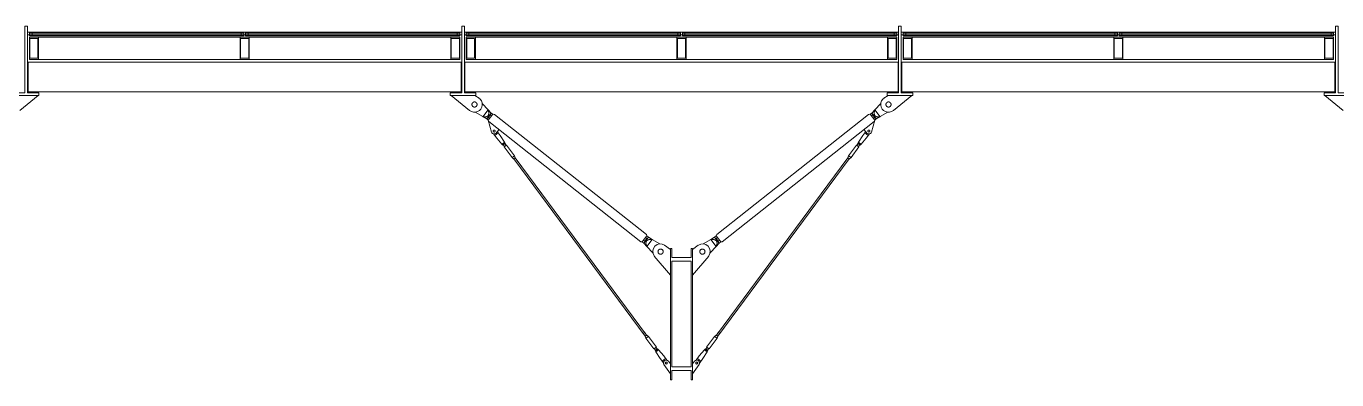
# Model space of a CAD drawing. Header units: inches. Extents: x -3410 to 5259, y -1080 to 3208.
# Drawn here: x -777.8 to -417.8, y 3106.7 to 3203.7 of the extents above; entities that cross this region are included whole.
import ezdxf

# ---------------------------------------------------------------- set-up
doc = ezdxf.new("R2010")
doc.units = ezdxf.units.IN
doc.header["$LTSCALE"] = 48
doc.header["$MEASUREMENT"] = 0
doc.layers.add('Venue-Walls and Doors', color=7, linetype='Continuous', lineweight=5)

msp = doc.modelspace()

# ---------------------------------------------------------------- linework, layer by layer
at = {"layer": 'Venue-Walls and Doors', "linetype": 'Continuous'}
for p, q in [((-658.21, 3202.1), (-777.46, 3202.1)), ((-777.46, 3201.35), (-658.21, 3201.35)), ((-718.08, 3201.85), (-776.96, 3201.85)), ((-658.7, 3200.72), (-776.96, 3200.72)), ((-776.24, 3201.85), (-776.24, 3201.35)), ((-774.46, 3194.6), (-774.46, 3200.72)), ((-719.08, 3194.6), (-719.08, 3200.72)), ((-718.8, 3201.85), (-718.8, 3201.35)), ((-658.7, 3201.85), (-717.58, 3201.85)), ((-716.87, 3201.85), (-716.87, 3201.35)), ((-716.58, 3200.72), (-716.58, 3194.6)), ((-661.2, 3194.6), (-661.2, 3200.72)), ((-659.42, 3201.35), (-659.42, 3201.85)), ((-658.7, 3200.72), (-658.7, 3194.6)), ((-538.21, 3202.1), (-657.46, 3202.1)), ((-657.46, 3201.35), (-538.21, 3201.35)), ((-598.08, 3201.85), (-656.96, 3201.85)), ((-538.7, 3200.72), (-656.96, 3200.72)), ((-656.24, 3201.85), (-656.24, 3201.35)), ((-654.46, 3194.6), (-654.46, 3200.72)), ((-599.08, 3194.6), (-599.08, 3200.72)), ((-598.8, 3201.85), (-598.8, 3201.35)), ((-538.7, 3201.85), (-597.58, 3201.85)), ((-596.87, 3201.85), (-596.87, 3201.35)), ((-596.58, 3200.72), (-596.58, 3194.6)), ((-541.2, 3194.6), (-541.2, 3200.72)), ((-539.42, 3201.35), (-539.42, 3201.85)), ((-538.7, 3200.72), (-538.7, 3194.6)), ((-418.21, 3202.1), (-537.46, 3202.1)), ((-537.46, 3201.35), (-418.21, 3201.35)), ((-478.08, 3201.85), (-536.96, 3201.85)), ((-418.7, 3200.72), (-536.96, 3200.72)), ((-536.24, 3201.85), (-536.24, 3201.35)), ((-534.46, 3194.6), (-534.46, 3200.72)), ((-479.08, 3194.6), (-479.08, 3200.72)), ((-478.8, 3201.85), (-478.8, 3201.35)), ((-418.7, 3201.85), (-477.58, 3201.85)), ((-476.87, 3201.85), (-476.87, 3201.35)), ((-476.58, 3200.72), (-476.58, 3194.6)), ((-421.2, 3194.6), (-421.2, 3200.72)), ((-419.42, 3201.35), (-419.42, 3201.85)), ((-418.7, 3200.72), (-418.7, 3194.6)), ((-774.58, 3184.75), (-779.62, 3180.62)), ((-661.08, 3184.75), (-656.04, 3180.62)), ((-654.58, 3184.75), (-653.45, 3184)), ((-652.59, 3182.59), (-650.93, 3180.83)), ((-543.07, 3182.59), (-544.73, 3180.83)), ((-541.08, 3184.75), (-542.21, 3184)), ((-534.58, 3184.75), (-539.62, 3180.62)), ((-421.08, 3184.75), (-416.04, 3180.62)), ((-654.52, 3180.15), (-652.42, 3178.94)), ((-650.93, 3180.83), (-652.43, 3178.93)), ((-652.42, 3178.94), (-651.34, 3178.32)), ((-650.07, 3179.92), (-651.34, 3178.32)), ((-650.93, 3180.83), (-650.07, 3179.92)), ((-650.34, 3179.43), (-650.93, 3178.69)), ((-650.91, 3177.97), (-649.64, 3179.58)), ((-650.57, 3178.41), (-649.98, 3179.15)), ((-649.98, 3179.15), (-650.34, 3179.43)), ((-649.64, 3179.58), (-650.07, 3179.92)), ((-649.64, 3179.58), (-649.24, 3179.55)), ((-649.24, 3179.55), (-607.49, 3146.59)), ((-546.43, 3179.55), (-588.17, 3146.59)), ((-546.02, 3179.58), (-546.43, 3179.55)), ((-546.02, 3179.58), (-545.59, 3179.92)), ((-544.75, 3177.97), (-546.02, 3179.58)), ((-545.68, 3179.15), (-545.32, 3179.43)), ((-545.09, 3178.41), (-545.68, 3179.15)), ((-544.73, 3180.83), (-545.59, 3179.92)), ((-545.59, 3179.92), (-544.32, 3178.32)), ((-545.32, 3179.43), (-544.74, 3178.69)), ((-544.73, 3180.83), (-543.23, 3178.93)), ((-543.24, 3178.94), (-544.32, 3178.32)), ((-541.14, 3180.15), (-543.24, 3178.94)), ((-651.34, 3178.32), (-650.91, 3177.97)), ((-650.93, 3178.69), (-650.57, 3178.41)), ((-650.91, 3177.98), (-650.79, 3177.59)), ((-650.91, 3177.97), (-650.04, 3174.72)), ((-650.79, 3177.59), (-609.03, 3144.62)), ((-648.81, 3174.35), (-648.03, 3175.31)), ((-544.87, 3177.59), (-586.63, 3144.62)), ((-546.85, 3174.35), (-547.63, 3175.31)), ((-544.75, 3177.97), (-545.62, 3174.72)), ((-544.74, 3178.69), (-545.09, 3178.41)), ((-544.75, 3177.98), (-544.87, 3177.59)), ((-544.32, 3178.32), (-544.75, 3177.97)), ((-648.59, 3173.05), (-649.45, 3174.21)), ((-649.13, 3173.77), (-648.17, 3174.48)), ((-647.14, 3171.4), (-648.59, 3173.05)), ((-647.63, 3173.76), (-648.42, 3174.82)), ((-646.47, 3171.9), (-647.63, 3173.76)), ((-646.74, 3171.24), (-646.61, 3171.71)), ((-549.19, 3171.9), (-548.03, 3173.76)), ((-548.92, 3171.24), (-549.05, 3171.71)), ((-548.52, 3171.4), (-547.07, 3173.05)), ((-548.03, 3173.76), (-547.24, 3174.82)), ((-546.53, 3173.77), (-547.49, 3174.48)), ((-547.07, 3173.05), (-546.21, 3174.21)), ((-646.92, 3171.48), (-646.44, 3171.47)), ((-646.82, 3171.19), (-646.36, 3171.53)), ((-646.48, 3170.73), (-646.82, 3171.19)), ((-646.58, 3170.65), (-645.92, 3171.15)), ((-644.39, 3167.69), (-646.58, 3170.65)), ((-646.02, 3171.07), (-646.48, 3170.73)), ((-646.36, 3171.53), (-646.02, 3171.07)), ((-645.92, 3171.15), (-643.72, 3168.19)), ((-643.72, 3168.19), (-644.39, 3167.69)), ((-643.48, 3167.66), (-643.72, 3168.19)), ((-552.18, 3167.66), (-551.94, 3168.19)), ((-549.74, 3171.15), (-551.94, 3168.19)), ((-551.94, 3168.19), (-551.27, 3167.69)), ((-551.27, 3167.69), (-549.08, 3170.65)), ((-549.08, 3170.65), (-549.74, 3171.15)), ((-549.3, 3171.53), (-549.64, 3171.07)), ((-549.64, 3171.07), (-549.18, 3170.73)), ((-548.84, 3171.19), (-549.3, 3171.53)), ((-548.74, 3171.48), (-549.22, 3171.47)), ((-549.18, 3170.73), (-548.84, 3171.19)), ((-643.94, 3167.32), (-644.39, 3167.69)), ((-643.94, 3167.32), (-643.48, 3167.66)), ((-607.8, 3118.7), (-643.91, 3167.34)), ((-643.51, 3167.64), (-607.4, 3119)), ((-552.15, 3167.64), (-588.26, 3119)), ((-587.86, 3118.7), (-551.75, 3167.34)), ((-551.72, 3167.32), (-552.18, 3167.66)), ((-551.72, 3167.32), (-551.27, 3167.69)), ((-607.37, 3146.2), (-607.49, 3146.59)), ((-588.29, 3146.2), (-588.17, 3146.59)), ((-608.63, 3144.59), (-609.04, 3144.62)), ((-608.63, 3144.59), (-607.37, 3146.2)), ((-608.2, 3144.25), (-608.63, 3144.59)), ((-608.29, 3145.02), (-607.71, 3145.76)), ((-607.93, 3144.74), (-608.29, 3145.02)), ((-606.93, 3145.86), (-608.2, 3144.25)), ((-607.34, 3143.34), (-608.2, 3144.25)), ((-607.35, 3145.48), (-607.93, 3144.74)), ((-607.71, 3145.76), (-607.35, 3145.48)), ((-607.37, 3146.2), (-606.93, 3145.86)), ((-605.85, 3145.23), (-607.35, 3143.33)), ((-605.68, 3141.58), (-607.34, 3143.34)), ((-605.85, 3145.23), (-606.93, 3145.86)), ((-603.75, 3144.03), (-605.85, 3145.23)), ((-600.83, 3142.49), (-602.46, 3143.71)), ((-594.83, 3142.49), (-593.21, 3143.71)), ((-591.91, 3144.03), (-589.81, 3145.23)), ((-589.98, 3141.58), (-588.32, 3143.34)), ((-589.81, 3145.23), (-588.73, 3145.86)), ((-589.81, 3145.23), (-588.31, 3143.33)), ((-588.3, 3146.2), (-588.73, 3145.86)), ((-588.73, 3145.86), (-587.46, 3144.25)), ((-588.32, 3143.34), (-587.46, 3144.25)), ((-587.95, 3145.76), (-588.31, 3145.48)), ((-588.31, 3145.48), (-587.73, 3144.74)), ((-587.03, 3144.59), (-588.3, 3146.2)), ((-587.37, 3145.02), (-587.95, 3145.76)), ((-587.73, 3144.74), (-587.37, 3145.02)), ((-587.46, 3144.25), (-587.03, 3144.59)), ((-587.03, 3144.59), (-586.63, 3144.62)), ((-600.83, 3135.49), (-605.33, 3140.7)), ((-594.83, 3135.49), (-590.33, 3140.7)), ((-608.4, 3119.51), (-607.8, 3118.7)), ((-607.4, 3119), (-608, 3119.81)), ((-607.83, 3118.68), (-607.37, 3119.02)), ((-607.83, 3118.68), (-607.59, 3118.15)), ((-607.37, 3119.02), (-606.92, 3118.64)), ((-588.29, 3119.02), (-588.74, 3118.64)), ((-587.83, 3118.68), (-588.29, 3119.02)), ((-588.26, 3119), (-587.66, 3119.81)), ((-587.83, 3118.68), (-588.07, 3118.15)), ((-587.26, 3119.51), (-587.86, 3118.7)), ((-604.88, 3114.86), (-604.39, 3114.85)), ((-604.84, 3114.44), (-603.68, 3112.58)), ((-604.7, 3114.63), (-604.57, 3115.09)), ((-604.17, 3114.93), (-602.72, 3113.29)), ((-591.49, 3114.93), (-592.94, 3113.29)), ((-590.82, 3114.44), (-591.98, 3112.58)), ((-590.78, 3114.86), (-591.27, 3114.85)), ((-590.96, 3114.63), (-591.09, 3115.09)), ((-603.68, 3112.58), (-602.82, 3111.42)), ((-603.15, 3111.85), (-602.19, 3112.57)), ((-602.72, 3113.29), (-601.87, 3112.14)), ((-600.83, 3108.4), (-602.72, 3110.94)), ((-600.83, 3111.09), (-601.42, 3111.87)), ((-594.83, 3111.09), (-594.24, 3111.87)), ((-594.83, 3108.4), (-592.94, 3110.94)), ((-592.94, 3113.29), (-593.79, 3112.14)), ((-592.52, 3111.85), (-593.47, 3112.57)), ((-591.98, 3112.58), (-592.84, 3111.42))]:
    msp.add_line(p, q, dxfattribs=at)
at = {"layer": 'Venue-Walls and Doors', "linetype": 'Continuous', "flags": 128}
for points in [[(-777.46, 3185.5), (-774.33, 3185.5), (-774.33, 3184.75), (-781.33, 3184.75), (-781.33, 3185.5), (-778.21, 3185.5), (-778.21, 3203.75), (-777.46, 3203.75)], [(-776.82, 3200.41), (-776.82, 3195.03), (-774.65, 3195.03), (-774.65, 3200.41)], [(-718.95, 3200.41), (-718.95, 3195.03), (-716.72, 3195.03), (-716.72, 3200.41)], [(-658.21, 3185.5), (-661.33, 3185.5), (-661.33, 3184.75), (-654.33, 3184.75), (-654.33, 3185.5), (-657.46, 3185.5), (-657.46, 3203.75), (-658.21, 3203.75)], [(-661.07, 3200.41), (-661.07, 3195.03), (-658.84, 3195.03), (-658.84, 3200.41)], [(-656.82, 3200.41), (-656.82, 3195.03), (-654.65, 3195.03), (-654.65, 3200.41)], [(-598.95, 3200.41), (-598.95, 3195.03), (-596.72, 3195.03), (-596.72, 3200.41)], [(-537.46, 3185.5), (-534.33, 3185.5), (-534.33, 3184.75), (-541.33, 3184.75), (-541.33, 3185.5), (-538.21, 3185.5), (-538.21, 3203.75), (-537.46, 3203.75)], [(-541.07, 3200.41), (-541.07, 3195.03), (-538.84, 3195.03), (-538.84, 3200.41)], [(-536.82, 3200.41), (-536.82, 3195.03), (-534.65, 3195.03), (-534.65, 3200.41)], [(-478.95, 3200.41), (-478.95, 3195.03), (-476.72, 3195.03), (-476.72, 3200.41)], [(-418.21, 3185.5), (-421.33, 3185.5), (-421.33, 3184.75), (-414.33, 3184.75), (-414.33, 3185.5), (-417.46, 3185.5), (-417.46, 3203.75), (-418.21, 3203.75)], [(-421.07, 3200.41), (-421.07, 3195.03), (-418.84, 3195.03), (-418.84, 3200.41)], [(-658.33, 3193.87), (-658.33, 3185.75), (-777.33, 3185.75), (-777.33, 3193.87)], [(-538.33, 3193.87), (-538.33, 3185.75), (-657.33, 3185.75), (-657.33, 3193.87)], [(-418.33, 3193.87), (-418.33, 3185.75), (-537.33, 3185.75), (-537.33, 3193.87)], [(-653.98, 3182.27), (-653.99, 3182.2), (-654, 3182.13), (-654.01, 3182.06), (-654.04, 3182), (-654.07, 3181.93), (-654.1, 3181.87), (-654.14, 3181.82), (-654.19, 3181.77), (-654.24, 3181.72), (-654.3, 3181.68), (-654.36, 3181.64), (-654.42, 3181.61), (-654.48, 3181.59), (-654.55, 3181.57), (-654.62, 3181.56), (-654.69, 3181.56), (-654.76, 3181.56), (-654.83, 3181.57), (-654.9, 3181.59), (-654.96, 3181.61), (-655.02, 3181.64), (-655.08, 3181.68), (-655.14, 3181.72), (-655.19, 3181.77), (-655.24, 3181.82), (-655.28, 3181.87), (-655.31, 3181.93), (-655.34, 3182), (-655.37, 3182.06), (-655.38, 3182.13), (-655.39, 3182.2), (-655.4, 3182.27), (-655.39, 3182.34), (-655.38, 3182.41), (-655.37, 3182.47), (-655.34, 3182.54), (-655.31, 3182.6), (-655.28, 3182.66), (-655.24, 3182.72), (-655.19, 3182.77), (-655.14, 3182.81), (-655.08, 3182.86), (-655.02, 3182.89), (-654.96, 3182.92), (-654.9, 3182.94), (-654.83, 3182.96), (-654.76, 3182.97), (-654.69, 3182.98), (-654.62, 3182.97), (-654.55, 3182.96), (-654.48, 3182.94), (-654.42, 3182.92), (-654.36, 3182.89), (-654.3, 3182.86), (-654.24, 3182.81), (-654.19, 3182.77), (-654.14, 3182.72), (-654.1, 3182.66), (-654.07, 3182.6), (-654.04, 3182.54), (-654.01, 3182.47), (-654, 3182.41), (-653.99, 3182.34)], [(-540.26, 3182.27), (-540.27, 3182.2), (-540.28, 3182.13), (-540.29, 3182.06), (-540.32, 3182), (-540.35, 3181.93), (-540.38, 3181.87), (-540.42, 3181.82), (-540.47, 3181.77), (-540.52, 3181.72), (-540.58, 3181.68), (-540.64, 3181.64), (-540.7, 3181.61), (-540.77, 3181.59), (-540.83, 3181.57), (-540.9, 3181.56), (-540.97, 3181.56), (-541.04, 3181.56), (-541.11, 3181.57), (-541.18, 3181.59), (-541.24, 3181.61), (-541.3, 3181.64), (-541.36, 3181.68), (-541.42, 3181.72), (-541.47, 3181.77), (-541.52, 3181.82), (-541.56, 3181.87), (-541.6, 3181.93), (-541.62, 3182), (-541.65, 3182.06), (-541.67, 3182.13), (-541.68, 3182.2), (-541.68, 3182.27), (-541.68, 3182.34), (-541.67, 3182.41), (-541.65, 3182.47), (-541.62, 3182.54), (-541.6, 3182.6), (-541.56, 3182.66), (-541.52, 3182.72), (-541.47, 3182.77), (-541.42, 3182.81), (-541.36, 3182.86), (-541.3, 3182.89), (-541.24, 3182.92), (-541.18, 3182.94), (-541.11, 3182.96), (-541.04, 3182.97), (-540.97, 3182.98), (-540.9, 3182.97), (-540.83, 3182.96), (-540.77, 3182.94), (-540.7, 3182.92), (-540.64, 3182.89), (-540.58, 3182.86), (-540.52, 3182.81), (-540.47, 3182.77), (-540.42, 3182.72), (-540.38, 3182.66), (-540.35, 3182.6), (-540.32, 3182.54), (-540.29, 3182.47), (-540.28, 3182.41), (-540.27, 3182.34)], [(-649.02, 3174.99), (-649.02, 3174.96), (-649.02, 3174.94), (-649.03, 3174.91), (-649.04, 3174.89), (-649.05, 3174.86), (-649.07, 3174.84), (-649.08, 3174.82), (-649.1, 3174.8), (-649.12, 3174.78), (-649.14, 3174.77), (-649.16, 3174.75), (-649.19, 3174.74), (-649.21, 3174.73), (-649.24, 3174.72), (-649.26, 3174.72), (-649.29, 3174.72), (-649.32, 3174.72), (-649.34, 3174.72), (-649.37, 3174.73), (-649.39, 3174.74), (-649.42, 3174.75), (-649.44, 3174.77), (-649.46, 3174.78), (-649.48, 3174.8), (-649.5, 3174.82), (-649.52, 3174.84), (-649.53, 3174.86), (-649.54, 3174.89), (-649.55, 3174.91), (-649.56, 3174.94), (-649.56, 3174.96), (-649.56, 3174.99), (-649.56, 3175.02), (-649.56, 3175.04), (-649.55, 3175.07), (-649.54, 3175.09), (-649.53, 3175.12), (-649.52, 3175.14), (-649.5, 3175.16), (-649.48, 3175.18), (-649.46, 3175.2), (-649.44, 3175.22), (-649.42, 3175.23), (-649.39, 3175.24), (-649.37, 3175.25), (-649.34, 3175.26), (-649.32, 3175.26), (-649.29, 3175.26), (-649.26, 3175.26), (-649.24, 3175.26), (-649.21, 3175.25), (-649.19, 3175.24), (-649.16, 3175.23), (-649.14, 3175.22), (-649.12, 3175.2), (-649.1, 3175.18), (-649.08, 3175.16), (-649.07, 3175.14), (-649.05, 3175.12), (-649.04, 3175.09), (-649.03, 3175.07), (-649.02, 3175.04), (-649.02, 3175.02)], [(-546.1, 3174.99), (-546.1, 3174.96), (-546.11, 3174.94), (-546.11, 3174.91), (-546.12, 3174.89), (-546.13, 3174.86), (-546.15, 3174.84), (-546.16, 3174.82), (-546.18, 3174.8), (-546.2, 3174.78), (-546.22, 3174.77), (-546.24, 3174.75), (-546.27, 3174.74), (-546.29, 3174.73), (-546.32, 3174.73), (-546.34, 3174.72), (-546.37, 3174.72), (-546.4, 3174.72), (-546.42, 3174.73), (-546.45, 3174.73), (-546.47, 3174.74), (-546.5, 3174.75), (-546.52, 3174.77), (-546.54, 3174.78), (-546.56, 3174.8), (-546.58, 3174.82), (-546.6, 3174.84), (-546.61, 3174.86), (-546.62, 3174.89), (-546.63, 3174.91), (-546.64, 3174.94), (-546.64, 3174.96), (-546.64, 3174.99), (-546.64, 3175.02), (-546.64, 3175.04), (-546.63, 3175.07), (-546.62, 3175.09), (-546.61, 3175.12), (-546.6, 3175.14), (-546.58, 3175.16), (-546.56, 3175.18), (-546.54, 3175.2), (-546.52, 3175.21), (-546.5, 3175.23), (-546.47, 3175.24), (-546.45, 3175.25), (-546.42, 3175.26), (-546.4, 3175.26), (-546.37, 3175.26), (-546.34, 3175.26), (-546.32, 3175.26), (-546.29, 3175.25), (-546.27, 3175.24), (-546.24, 3175.23), (-546.22, 3175.21), (-546.2, 3175.2), (-546.18, 3175.18), (-546.16, 3175.16), (-546.15, 3175.14), (-546.13, 3175.12), (-546.12, 3175.09), (-546.11, 3175.07), (-546.11, 3175.04), (-546.1, 3175.02)], [(-602.87, 3141.91), (-602.87, 3141.84), (-602.88, 3141.77), (-602.9, 3141.7), (-602.92, 3141.64), (-602.95, 3141.57), (-602.99, 3141.51), (-603.03, 3141.46), (-603.08, 3141.41), (-603.13, 3141.36), (-603.18, 3141.32), (-603.24, 3141.28), (-603.31, 3141.25), (-603.37, 3141.23), (-603.44, 3141.21), (-603.51, 3141.2), (-603.58, 3141.2), (-603.65, 3141.2), (-603.72, 3141.21), (-603.78, 3141.23), (-603.85, 3141.25), (-603.91, 3141.28), (-603.97, 3141.32), (-604.03, 3141.36), (-604.08, 3141.41), (-604.13, 3141.46), (-604.17, 3141.51), (-604.2, 3141.57), (-604.23, 3141.64), (-604.26, 3141.7), (-604.27, 3141.77), (-604.28, 3141.84), (-604.29, 3141.91), (-604.28, 3141.98), (-604.27, 3142.04), (-604.26, 3142.11), (-604.23, 3142.18), (-604.2, 3142.24), (-604.17, 3142.3), (-604.13, 3142.36), (-604.08, 3142.41), (-604.03, 3142.45), (-603.97, 3142.5), (-603.91, 3142.53), (-603.85, 3142.56), (-603.78, 3142.58), (-603.72, 3142.6), (-603.65, 3142.61), (-603.58, 3142.62), (-603.51, 3142.61), (-603.44, 3142.6), (-603.37, 3142.58), (-603.31, 3142.56), (-603.24, 3142.53), (-603.18, 3142.5), (-603.13, 3142.45), (-603.08, 3142.41), (-603.03, 3142.36), (-602.99, 3142.3), (-602.95, 3142.24), (-602.92, 3142.18), (-602.9, 3142.11), (-602.88, 3142.04), (-602.87, 3141.98)], [(-595.21, 3142.75), (-594.83, 3142.75), (-594.83, 3106.75), (-595.21, 3106.75), (-595.21, 3109.25), (-600.46, 3109.25), (-600.46, 3106.75), (-600.83, 3106.75), (-600.83, 3142.75), (-600.46, 3142.75), (-600.46, 3140.25), (-595.21, 3140.25)], [(-591.37, 3141.91), (-591.38, 3141.84), (-591.39, 3141.77), (-591.4, 3141.7), (-591.43, 3141.64), (-591.46, 3141.57), (-591.49, 3141.51), (-591.53, 3141.46), (-591.58, 3141.41), (-591.63, 3141.36), (-591.69, 3141.32), (-591.75, 3141.28), (-591.81, 3141.25), (-591.88, 3141.23), (-591.94, 3141.21), (-592.01, 3141.2), (-592.08, 3141.2), (-592.15, 3141.2), (-592.22, 3141.21), (-592.29, 3141.23), (-592.35, 3141.25), (-592.42, 3141.28), (-592.48, 3141.32), (-592.53, 3141.36), (-592.58, 3141.41), (-592.63, 3141.46), (-592.67, 3141.51), (-592.71, 3141.57), (-592.74, 3141.64), (-592.76, 3141.7), (-592.78, 3141.77), (-592.79, 3141.84), (-592.79, 3141.91), (-592.79, 3141.98), (-592.78, 3142.04), (-592.76, 3142.11), (-592.74, 3142.18), (-592.71, 3142.24), (-592.67, 3142.3), (-592.63, 3142.36), (-592.58, 3142.41), (-592.53, 3142.45), (-592.48, 3142.5), (-592.42, 3142.53), (-592.35, 3142.56), (-592.29, 3142.58), (-592.22, 3142.6), (-592.15, 3142.61), (-592.08, 3142.62), (-592.01, 3142.61), (-591.94, 3142.6), (-591.88, 3142.58), (-591.81, 3142.56), (-591.75, 3142.53), (-591.69, 3142.5), (-591.63, 3142.45), (-591.58, 3142.41), (-591.53, 3142.36), (-591.49, 3142.3), (-591.46, 3142.24), (-591.43, 3142.18), (-591.4, 3142.11), (-591.39, 3142.04), (-591.38, 3141.98)], [(-601.75, 3111.34), (-601.75, 3111.32), (-601.76, 3111.29), (-601.76, 3111.27), (-601.77, 3111.24), (-601.78, 3111.22), (-601.8, 3111.19), (-601.81, 3111.17), (-601.83, 3111.15), (-601.85, 3111.13), (-601.87, 3111.12), (-601.89, 3111.11), (-601.92, 3111.09), (-601.94, 3111.09), (-601.97, 3111.08), (-602, 3111.07), (-602.02, 3111.07), (-602.05, 3111.07), (-602.08, 3111.08), (-602.1, 3111.09), (-602.13, 3111.09), (-602.15, 3111.11), (-602.17, 3111.12), (-602.19, 3111.13), (-602.21, 3111.15), (-602.23, 3111.17), (-602.25, 3111.19), (-602.26, 3111.22), (-602.27, 3111.24), (-602.28, 3111.27), (-602.29, 3111.29), (-602.29, 3111.32), (-602.29, 3111.34), (-602.29, 3111.37), (-602.29, 3111.4), (-602.28, 3111.42), (-602.27, 3111.45), (-602.26, 3111.47), (-602.25, 3111.49), (-602.23, 3111.52), (-602.21, 3111.54), (-602.19, 3111.55), (-602.17, 3111.57), (-602.15, 3111.58), (-602.13, 3111.59), (-602.1, 3111.6), (-602.08, 3111.61), (-602.05, 3111.61), (-602.02, 3111.62), (-602, 3111.61), (-601.97, 3111.61), (-601.94, 3111.6), (-601.92, 3111.59), (-601.89, 3111.58), (-601.87, 3111.57), (-601.85, 3111.55), (-601.83, 3111.54), (-601.81, 3111.52), (-601.8, 3111.49), (-601.78, 3111.47), (-601.77, 3111.45), (-601.76, 3111.42), (-601.76, 3111.4), (-601.75, 3111.37)], [(-593.37, 3111.34), (-593.37, 3111.32), (-593.37, 3111.29), (-593.38, 3111.27), (-593.39, 3111.24), (-593.4, 3111.22), (-593.41, 3111.19), (-593.43, 3111.17), (-593.45, 3111.15), (-593.47, 3111.13), (-593.49, 3111.12), (-593.51, 3111.11), (-593.53, 3111.09), (-593.56, 3111.09), (-593.59, 3111.08), (-593.61, 3111.07), (-593.64, 3111.07), (-593.67, 3111.07), (-593.69, 3111.08), (-593.72, 3111.09), (-593.74, 3111.09), (-593.77, 3111.11), (-593.79, 3111.12), (-593.81, 3111.13), (-593.83, 3111.15), (-593.85, 3111.17), (-593.86, 3111.19), (-593.88, 3111.22), (-593.89, 3111.24), (-593.9, 3111.27), (-593.9, 3111.29), (-593.91, 3111.32), (-593.91, 3111.34), (-593.91, 3111.37), (-593.9, 3111.4), (-593.9, 3111.42), (-593.89, 3111.45), (-593.88, 3111.47), (-593.86, 3111.49), (-593.85, 3111.52), (-593.83, 3111.54), (-593.81, 3111.55), (-593.79, 3111.57), (-593.77, 3111.58), (-593.74, 3111.59), (-593.72, 3111.6), (-593.69, 3111.61), (-593.67, 3111.61), (-593.64, 3111.62), (-593.61, 3111.61), (-593.59, 3111.61), (-593.56, 3111.6), (-593.53, 3111.59), (-593.51, 3111.58), (-593.49, 3111.57), (-593.47, 3111.55), (-593.45, 3111.54), (-593.43, 3111.52), (-593.41, 3111.49), (-593.4, 3111.47), (-593.39, 3111.45), (-593.38, 3111.42), (-593.37, 3111.4), (-593.37, 3111.37)]]:
    msp.add_lwpolyline(points, close=True, dxfattribs=at)
for points in [[(-776.96, 3202.1), (-776.96, 3201.1), (-718.08, 3201.1), (-718.08, 3202.1)], [(-776.96, 3200.72), (-776.96, 3194.6), (-658.7, 3194.6)], [(-717.58, 3202.1), (-717.58, 3201.1), (-658.7, 3201.1), (-658.7, 3202.1)], [(-656.96, 3202.1), (-656.96, 3201.1), (-598.08, 3201.1), (-598.08, 3202.1)], [(-656.96, 3200.72), (-656.96, 3194.6), (-538.7, 3194.6)], [(-597.58, 3202.1), (-597.58, 3201.1), (-538.7, 3201.1), (-538.7, 3202.1)], [(-536.96, 3202.1), (-536.96, 3201.1), (-478.08, 3201.1), (-478.08, 3202.1)], [(-536.96, 3200.72), (-536.96, 3194.6), (-418.7, 3194.6)], [(-477.58, 3202.1), (-477.58, 3201.1), (-418.7, 3201.1), (-418.7, 3202.1)], [(-646.92, 3171.11), (-647.14, 3171.4), (-646.47, 3171.89), (-646.26, 3171.6), (-646.92, 3171.11)], [(-646.74, 3171.24), (-646.92, 3171.48), (-646.61, 3171.71), (-646.44, 3171.47), (-646.74, 3171.24)], [(-548.74, 3171.11), (-548.52, 3171.4), (-549.19, 3171.89), (-549.4, 3171.6), (-548.74, 3171.11)], [(-548.92, 3171.24), (-548.74, 3171.48), (-549.05, 3171.71), (-549.22, 3171.47), (-548.92, 3171.24)], [(-595.21, 3139.25), (-595.21, 3110.25), (-600.46, 3110.25), (-600.46, 3139.25), (-595.21, 3139.25)], [(-607.59, 3118.15), (-605.4, 3115.19), (-604.73, 3115.68), (-606.92, 3118.64), (-607.59, 3118.15)], [(-588.07, 3118.15), (-590.26, 3115.19), (-590.93, 3115.68), (-588.74, 3118.64), (-588.07, 3118.15)], [(-605.29, 3115.27), (-604.95, 3114.81), (-604.49, 3115.15), (-604.83, 3115.61), (-605.29, 3115.27)], [(-605.06, 3114.73), (-604.84, 3114.44), (-604.17, 3114.94), (-604.39, 3115.23), (-605.06, 3114.73)], [(-604.88, 3114.86), (-604.7, 3114.63), (-604.39, 3114.85), (-604.57, 3115.09), (-604.88, 3114.86)], [(-590.6, 3114.73), (-590.82, 3114.44), (-591.49, 3114.94), (-591.27, 3115.23), (-590.6, 3114.73)], [(-590.78, 3114.86), (-590.96, 3114.63), (-591.27, 3114.85), (-591.09, 3115.09), (-590.78, 3114.86)], [(-590.37, 3115.27), (-590.71, 3114.81), (-591.17, 3115.15), (-590.83, 3115.61), (-590.37, 3115.27)]]:
    msp.add_lwpolyline(points, dxfattribs=at)
at = {"layer": 'Venue-Walls and Doors', "linetype": 'Continuous'}
for centre, radius, start, end in [((-654.69, 3182.27), 2.13, 230.7258, 58.5376), ((-540.97, 3182.27), 2.13, 121.4768, 309.2538), ((-649.29, 3174.99), 0.803, 190.7643, 306.3405), ((-546.37, 3174.99), 0.803, 233.658, 349.2371), ((-603.58, 3141.91), 2.13, 58.1118, 214.4376), ((-592.08, 3141.91), 2.13, 325.5775, 121.8737), ((-602.02, 3111.35), 0.804, 40.1066, 210.0118), ((-593.64, 3111.35), 0.804, 329.9899, 139.8905)]:
    msp.add_arc(centre, radius, start, end, dxfattribs=at)
for points, knots in [([(-650.93, 3180.83), (-650.82, 3180.4), (-650.74, 3179.88), (-650.77, 3179.7), (-650.82, 3179.5), (-650.86, 3179.4), (-650.9, 3179.29), (-651.03, 3179.13), (-651.12, 3179.07), (-651.21, 3179.01), (-651.38, 3178.92), (-651.54, 3178.86), (-652.03, 3178.88), (-652.43, 3178.93)], [0, 0, 0, 0.100029, 0.200058, 0.300088, 0.400117, 0.400117, 0.500123, 0.600129, 0.600129, 0.700096, 0.800064, 0.900032, 1, 1, 1]), ([(-544.73, 3180.83), (-544.84, 3180.4), (-544.92, 3179.88), (-544.9, 3179.7), (-544.84, 3179.5), (-544.76, 3179.29), (-544.63, 3179.13), (-544.54, 3179.07), (-544.45, 3179.01), (-544.28, 3178.92), (-544.12, 3178.86), (-543.64, 3178.88), (-543.23, 3178.93)], [0, 0, 0, 0.099992, 0.199983, 0.299975, 0.399967, 0.499958, 0.59995, 0.59995, 0.699963, 0.799975, 0.899988, 1, 1, 1]), ([(-605.85, 3145.23), (-606.29, 3145.23), (-606.82, 3145.2), (-606.9, 3145.16), (-606.99, 3145.13), (-607.17, 3145.03), (-607.45, 3144.84), (-607.55, 3144.54), (-607.6, 3144.35), (-607.62, 3144.18), (-607.49, 3143.71), (-607.35, 3143.33)], [0, 0, 0, 0.111138, 0.222276, 0.222276, 0.333379, 0.444483, 0.555586, 0.66669, 0.777793, 0.888897, 1, 1, 1]), ([(-589.81, 3145.23), (-589.37, 3145.23), (-588.84, 3145.2), (-588.76, 3145.16), (-588.67, 3145.13), (-588.49, 3145.03), (-588.21, 3144.84), (-588.14, 3144.64), (-588.11, 3144.54), (-588.06, 3144.35), (-588.04, 3144.18), (-588.17, 3143.71), (-588.31, 3143.33)], [0, 0, 0, 0.142879, 0.285758, 0.285758, 0.428593, 0.571428, 0.714263, 0.714263, 0.785698, 0.857132, 0.928566, 1, 1, 1])]:
    msp.add_open_spline(points, degree=2, knots=knots, dxfattribs=at)

doc.saveas('drawing.dxf')
